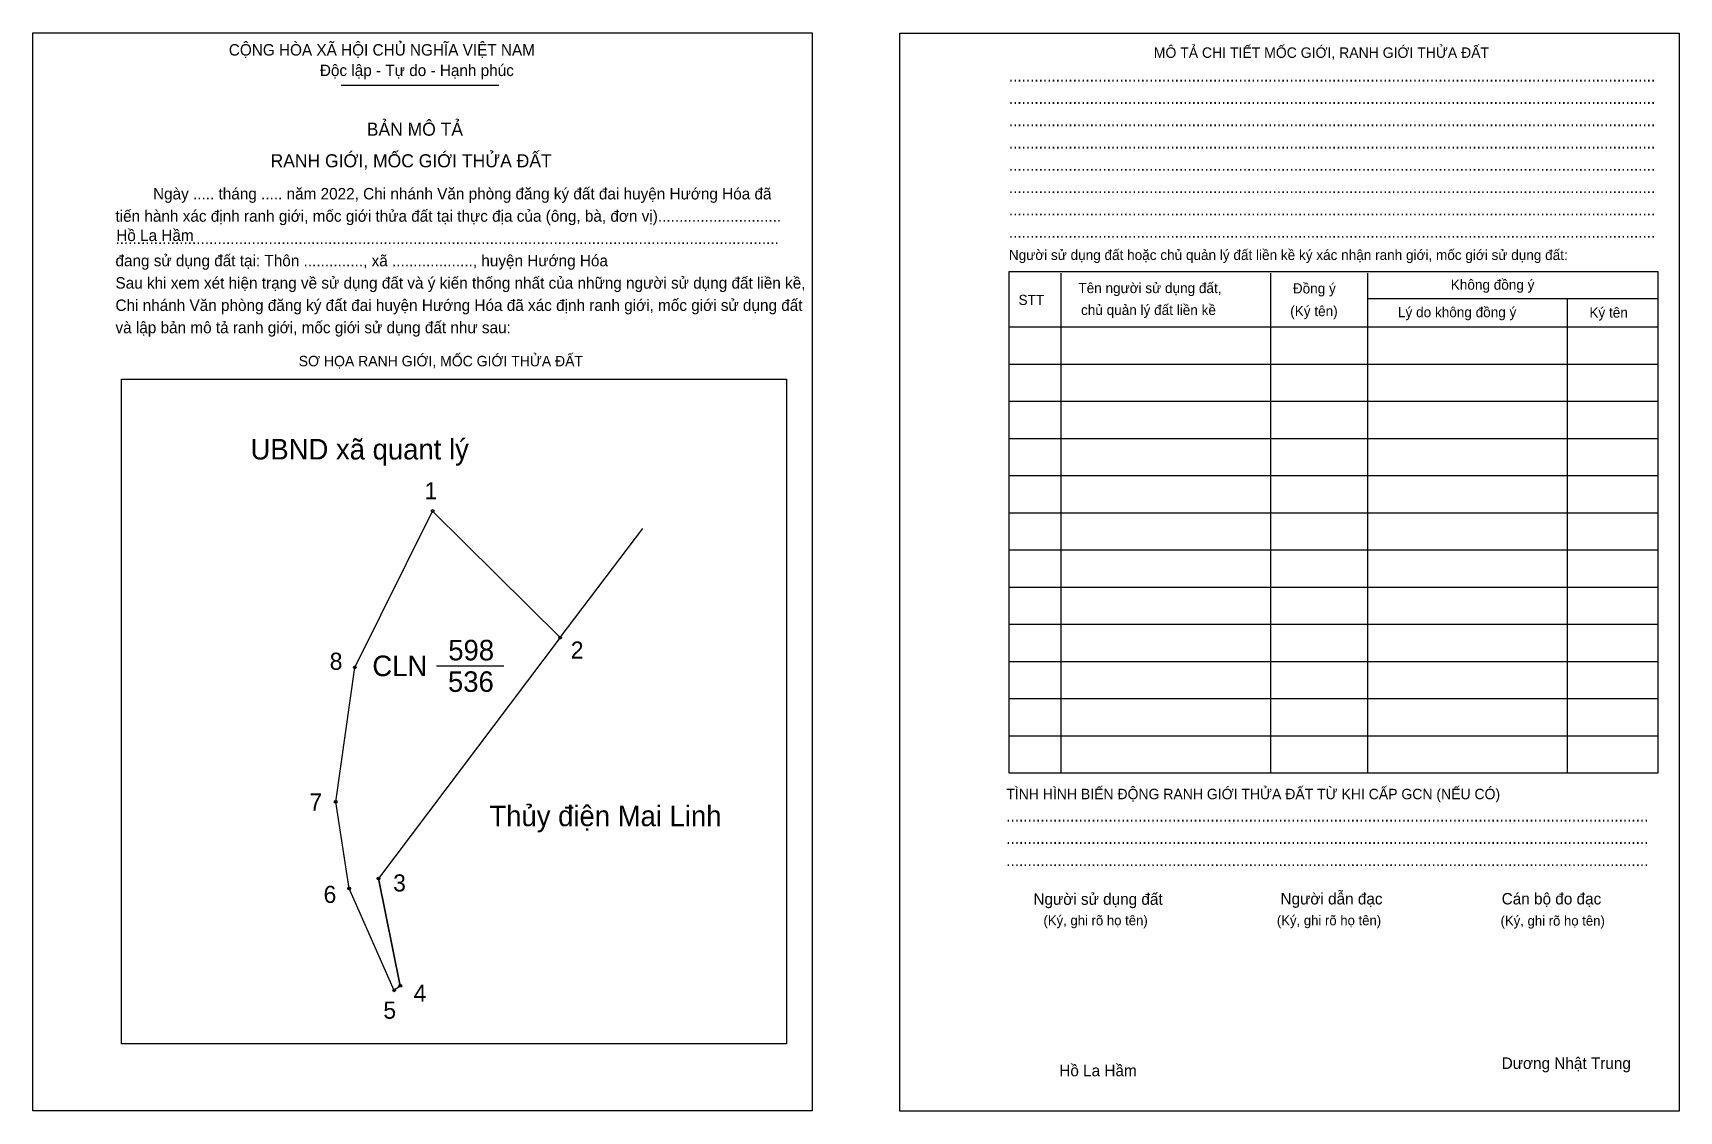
# Model space of a CAD drawing. Extents: x 544424 to 545332, y 1837990 to 1838585.
import ezdxf

# ---------------------------------------------------------------- set-up
doc = ezdxf.new("R2010")
doc.units = 0
for name, color, linetype in [('Level 1', 7, 'Continuous'), ('Level 10', 7, 'Continuous'), ('Level 11', 7, 'Continuous'), ('Level 13', 7, 'Continuous'), ('Level 2', 7, 'Continuous'), ('Level 25', 7, 'Continuous'), ('Level 27', 7, 'Continuous'), ('Level 52', 7, 'Continuous'), ('Level 6', 7, 'Continuous'), ('Level 9', 7, 'Continuous')]:
    doc.layers.add(name, color=color, linetype=linetype)

msp = doc.modelspace()

# ---------------------------------------------------------------- linework, layer by layer
at = {"layer": 'Level 1'}
for p, q in [((544424.09, 1838585.19), (544424.09, 1838585.19)), ((544902.29, 1838584.99), (544902.29, 1838584.99)), ((544594.16, 1838556.29), (544681.08, 1838556.29)), ((544991.14, 1838452.76), (544991.14, 1838177.04)), ((545106.76, 1838452.76), (545106.76, 1838177.04)), ((545160.27, 1838452.76), (545160.27, 1838177.04)), ((545160.27, 1838438.62), (545320.58, 1838438.62)), ((545270.36, 1838438.62), (545270.36, 1838177.04)), ((544962.44, 1838423.04), (545320.58, 1838423.04)), ((544472.9, 1838394.13), (544472.9, 1838394.13)), ((544962.44, 1838402.54), (545320.58, 1838402.54)), ((544962.44, 1838382.04), (545320.58, 1838382.04)), ((544962.44, 1838361.54), (545320.58, 1838361.54)), ((544962.44, 1838341.04), (545320.58, 1838341.04)), ((544962.44, 1838320.54), (545320.58, 1838320.54)), ((544962.44, 1838300.04), (545320.58, 1838300.04)), ((544962.44, 1838279.54), (545320.58, 1838279.54)), ((544962.44, 1838259.04), (545320.58, 1838259.04)), ((544962.44, 1838238.54), (545320.58, 1838238.54)), ((544962.44, 1838218.04), (545320.58, 1838218.04)), ((544962.44, 1838197.54), (545320.58, 1838197.54)), ((544839.85, 1838027.59), (544839.85, 1838027.59)), ((544853.91, 1837990.69), (544853.91, 1837990.69)), ((545332.12, 1837990.48), (545332.12, 1837990.48))]:
    msp.add_line(p, q, dxfattribs=at)
for points in [[(545320.58, 1838453.38), (544962.44, 1838453.38), (544962.44, 1838177.04), (545320.58, 1838177.04)], [(544472.9, 1838394.13), (544839.85, 1838394.13), (544839.85, 1838027.59), (544472.9, 1838027.59)]]:
    msp.add_lwpolyline(points, close=True, dxfattribs=at)
at = {"layer": 'Level 10'}
msp.add_lwpolyline([(544614.66, 1838118.84), (544626.74, 1838059.58), (544623.34, 1838057.08), (544598.5, 1838113.2), (544591.1, 1838161.04), (544601.7, 1838235.24), (544644.58, 1838321.48), (544714.92, 1838251.62)], close=True, dxfattribs=at)
at = {"layer": 'Level 11'}
for centre in [(544644.58, 1838321.48), (544714.92, 1838251.62), (544601.7, 1838235.24), (544591.1, 1838161.04), (544598.5, 1838113.2), (544614.66, 1838118.84), (544614.66, 1838118.84), (544623.34, 1838057.08), (544626.74, 1838059.58)]:
    msp.add_circle(centre, 0.755, dxfattribs=at)
at = {"layer": 'Level 2'}
for points in [[(544424.09, 1838585.19), (544853.92, 1838585.19), (544853.92, 1837990.69), (544424.09, 1837990.69)], [(544902.3, 1838584.99), (545332.12, 1838584.99), (545332.12, 1837990.48), (544902.3, 1837990.48)]]:
    msp.add_lwpolyline(points, close=True, dxfattribs=at)
at = {"layer": 'Level 25'}
for q in [(544614.66, 1838118.84), (544614.66, 1838118.84), (544623.34, 1838057.08), (544623.34, 1838057.08)]:
    msp.add_line((544626.74, 1838059.58), q, dxfattribs=at)
at = {"layer": 'Level 27'}
msp.add_line((544714.92, 1838251.62), (544760.44, 1838311.91), dxfattribs=at)
at = {"layer": 'Level 9'}
msp.add_line((544646.79, 1838236.06), (544683.77, 1838236.06), dxfattribs=at)

# ---------------------------------------------------------------- texts
at = {"layer": 'Level 1'}
for s, height, p in [('CỘNG HÒA XÃ HỘI CHỦ NGHĨA VIỆT NAM', 6.3137, (544532.15, 1838572.69)), ('MÔ TẢ CHI TIẾT MỐC GIỚI, RANH GIỚI THỬA ĐẤT', 5.7725, (545042.37, 1838571.44)), ('Độc lập - Tự do - Hạnh phúc', 6.3137, (544582.37, 1838561.41)), ('........................................................................................................................................................', 6.31368, (544962.44, 1838558.34)), ('........................................................................................................................................................', 6.31368, (544962.44, 1838546.04)), ('BẢN MÔ TẢ', 7.216, (544608.25, 1838528.49)), ('........................................................................................................................................................', 6.31368, (544962.44, 1838533.74)), ('........................................................................................................................................................', 6.31368, (544962.44, 1838521.44)), ('RANH GIỚI, MỐC GIỚI THỬA ĐẤT', 7.2164, (544555.18, 1838511.06)), ('........................................................................................................................................................', 6.31368, (544962.44, 1838509.14)), ('Ngày ..... tháng ..... năm 2022, Chi nhánh Văn phòng đăng ký đất đai huyện Hướng Hóa đã', 6.3137, (544490.33, 1838493.35)), ('........................................................................................................................................................', 6.31368, (544962.44, 1838496.84)), ('tiến hành xác định ranh giới, mốc giới thửa đất tại thực địa của (ông, bà, đơn vị).............................', 6.31368, (544469.62, 1838481.05)), ('........................................................................................................................................................', 6.31368, (544962.44, 1838484.54)), ('............................................................................................................................................................', 6.31368, (544469.62, 1838468.75)), ('........................................................................................................................................................', 6.31368, (544962.44, 1838472.24)), ('đang sử dụng đất tại: Thôn .............., xã ..................., huyện Hướng Hóa', 6.3137, (544469.62, 1838456.45)), ('Người sử dụng đất hoặc chủ quản lý đất liền kề ký xác nhận ranh giới, mốc giới sử dụng đất:', 5.5927, (544962.44, 1838459.94)), ('Sau khi xem xét hiện trạng về sử dụng đất và ý kiến thống nhất của những người sử dụng đất liền kề,', 6.3137, (544469.62, 1838444.15)), ('Không đồng ý', 5.5927, (545206.19, 1838443.54)), ('STT', 5.593, (544967.77, 1838435.13)), ('Tên người sử dụng đất,', 5.5927, (545000.78, 1838441.69)), ('Đồng ý', 5.593, (545119.07, 1838441.49)), ('Chi nhánh Văn phòng đăng ký đất đai huyện Hướng Hóa đã xác định ranh giới, mốc giới sử dụng đất', 6.3137, (544469.62, 1838431.85)), ('chủ quản lý đất liền kề', 5.5927, (545002.22, 1838429.6)), ('(Ký tên)', 5.593, (545117.63, 1838428.98)), ('Lý do không đồng ý', 5.5927, (545177.08, 1838428.37)), ('Ký tên', 5.593, (545282.66, 1838428.16)), ('và lập bản mô tả ranh giới, mốc giới sử dụng đất như sau:', 6.3137, (544469.62, 1838419.55)), ('SƠ HỌA RANH GIỚI, MỐC GIỚI THỬA ĐẤT', 5.7725, (544570.71, 1838401.29)), ('TÌNH HÌNH BIẾN ĐỘNG RANH GIỚI THỬA ĐẤT TỪ KHI CẤP GCN (NẾU CÓ)', 5.7725, (544961.01, 1838162.48)), ('.......................................................................................................................................................', 6.31368, (544961.01, 1838150.18)), ('.......................................................................................................................................................', 6.31368, (544961.01, 1838137.88)), ('.......................................................................................................................................................', 6.31368, (544961.01, 1838125.58)), ('Người dẫn đạc', 6.3137, (545112.3, 1838104.46)), ('Người sử dụng đất', 6.3137, (544975.98, 1838104.26)), ('Cán bộ đo đạc', 6.3137, (545234.28, 1838104.46)), ('(Ký, ghi rõ họ tên)', 5.412, (544981.51, 1838092.98)), ('(Ký, ghi rõ họ tên)', 5.412, (545110.25, 1838092.98)), ('(Ký, ghi rõ họ tên)', 5.412, (545233.66, 1838092.78)), ('Dương Nhật Trung', 6.3137, (545234.28, 1838013.74))]:
    msp.add_text(s, height=height, dxfattribs=at).set_placement(p)
at = {"layer": 'Level 13'}
for s, p in [('598', (544653.2, 1838239.08)), ('CLN', (544611.31, 1838230.4)), ('536', (544653.04, 1838221.71))]:
    msp.add_text(s, height=11.331, dxfattribs=at).set_placement(p)
at = {"layer": 'Level 52'}
for s, p in [('UBND xã quant lý', (544544.11, 1838349.9)), ('Thủy điện Mai Linh', (544675.89, 1838147.64))]:
    msp.add_text(s, height=11.3314, dxfattribs=at).set_placement(p)
at = {"layer": 'Level 6'}
for p in [(544470.05, 1838470.39), (544990.26, 1838009.68)]:
    msp.add_text('Hồ La Hầm', height=6.314, dxfattribs=at).set_placement(p)
at = {"layer": 'Level 9'}
for s, p in [('1', (544640.1, 1838327.94)), ('2', (544720.76, 1838240.07)), ('8', (544587.79, 1838233.88)), ('7', (544576.59, 1838156.25)), ('6', (544584.41, 1838105.29)), ('3', (544622.8, 1838111.61)), ('4', (544634.07, 1838050.78)), ('5', (544617.4, 1838041.41))]:
    msp.add_text(s, height=9.44, dxfattribs=at).set_placement(p)

doc.saveas('drawing.dxf')
